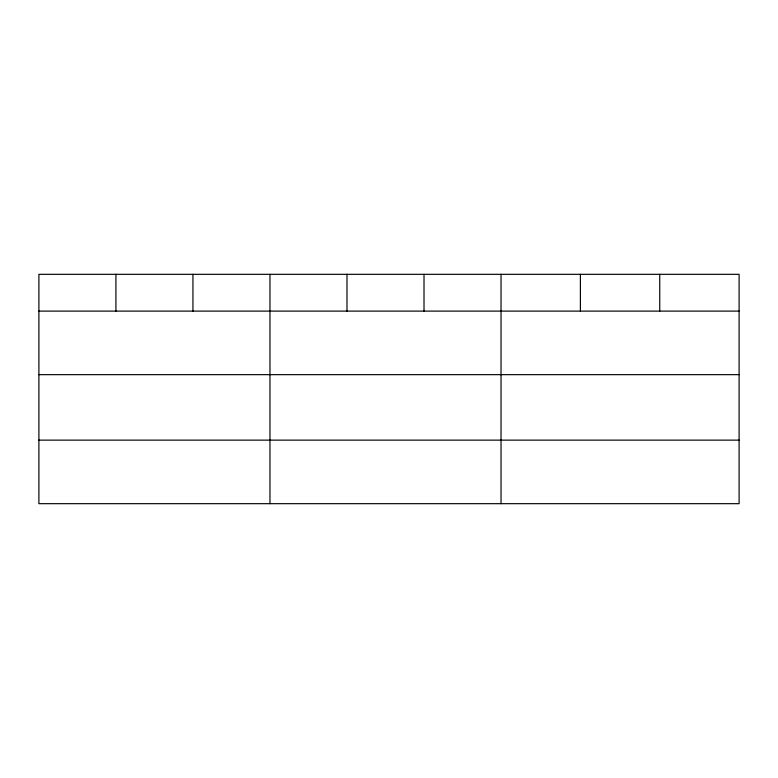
<?xml version="1.0" encoding="UTF-8"?>
<svg xmlns="http://www.w3.org/2000/svg" width="778" height="778" viewBox="0 0 778 778"><rect width="100%" height="100%" fill="white"/><g stroke="black" fill="none" stroke-linecap="round" stroke-linejoin="round"><path stroke-width="1.17" d="M739.1 374.656L739.1 274.323L38.9 274.323L38.9 503.677L739.1 503.677L739.1 374.656L38.9 374.656M38.9 311.112L739.1 311.112M38.9 440.134L739.1 440.134M659.744 274.323L659.744 311.112M580.388 274.323L580.388 311.112M501.032 274.323L501.032 503.677M424.01 274.323L424.01 311.112M346.988 274.323L346.988 311.112M269.966 274.323L269.966 503.677M192.944 274.323L192.944 311.112M115.922 274.323L115.922 311.112"/></g></svg>
